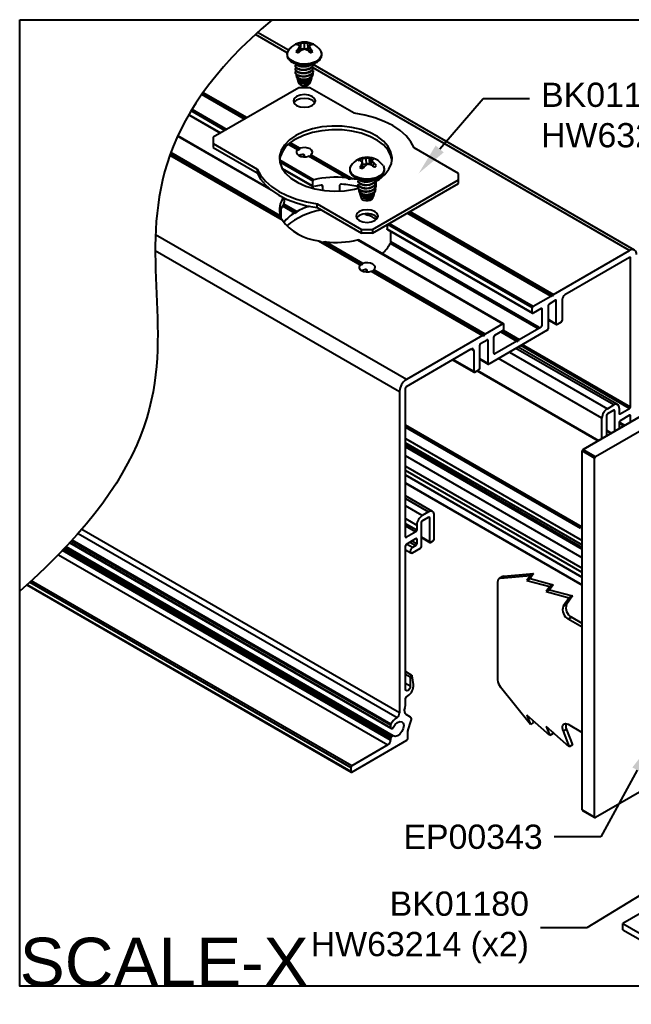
# Model space of a CAD drawing. Extents: x 0 to 7.75, y -7.64 to 0.
# Drawn here: x 0 to 4.75, y -7.64 to 0 of the extents above; entities that cross this region are included whole.
import ezdxf
from ezdxf import colors
from ezdxf.entities.mleader import LeaderData, LeaderLine
from ezdxf.math import Vec2, Vec3

# ---------------------------------------------------------------- set-up
doc = ezdxf.new("R2010")
doc.units = 0
doc.header["$LTSCALE"] = 0.5
doc.header["$MEASUREMENT"] = 0
for name, color, linetype in [('Brackets', 181, 'CONTINUOUS'), ('Dimension', 10, 'CONTINUOUS'), ('End Cap', 92, 'CONTINUOUS'), ('FAB DWG', 221, 'CONTINUOUS'), ('Hardware', 242, 'CONTINUOUS'), ('Housing', 150, 'CONTINUOUS')]:
    doc.layers.add(name, color=color, linetype=linetype)
doc.layers.add('Text-Unprinted', color=131, linetype='CONTINUOUS', plot=False)
doc.styles.add('LSAD_Standard', font='arial.ttf')
doc.styles.get("Standard").update_dxf_attribs({"font": 'arial.ttf'})

msp = doc.modelspace()

# ---------------------------------------------------------------- linework, layer by layer
at = {"layer": 'Brackets', "transparency": 16777216}
for p, q in [((5.0497, -6.7968), (4.6803, -7.01)), ((4.6803, -7.0589), (4.6803, -7.01)), ((4.6803, -7.01), (5.0444, -7.2202)), ((4.6803, -7.0589), (5.0444, -7.269))]:
    msp.add_line(p, q, dxfattribs=at)
at = {"layer": 'Dimension', "transparency": 16777216}
msp.add_open_spline([(1.9588, 0), (1.0103, -0.8014), (1.0552, -2.1288), (1.1245, -3.4454), (0, -4.4331)], degree=3, dxfattribs=at)
at = {"layer": 'End Cap', "transparency": 16777216}
msp.add_line((6.1963, -2.2799), (4.3719, -3.3328), dxfattribs=at)
msp.add_line((6.1963, -2.2799), (4.3719, -3.3328), dxfattribs=at)
at = {"layer": 'End Cap', "linetype": 'Continuous', "transparency": 16777216}
for p, q in [((4.3719, -3.3328), (6.1963, -2.2799)), ((4.467, -3.3877), (6.2914, -2.3348)), ((4.46, -3.4), (4.3649, -3.3451)), ((4.3649, -6.1292), (4.3649, -3.3451)), ((4.3719, -3.3328), (4.467, -3.3877)), ((4.46, -6.1841), (4.46, -3.4)), ((5.5465, -5.5651), (4.467, -6.1882)), ((4.3649, -6.1292), (4.46, -6.1841)), ((4.3669, -6.1338), (4.462, -6.1886))]:
    msp.add_line(p, q, dxfattribs=at)
for centre, radius, start, end in [((4.3802, -3.3458), 0.0154, 122.60229, 177.39771), ((4.4753, -3.4007), 0.0154, 122.60229, 177.39771), ((4.3698, -6.1297), 0.00493, 173.70179, 234.99077), ((4.4643, -6.1848), 0.00437, 170.77973, 309.18503)]:
    msp.add_arc(centre, radius, start, end, dxfattribs=at)
at = {"layer": 'Hardware', "transparency": 16777216}
for p, q in [((2.1654, -0.2555), (2.1602, -0.2249)), ((2.1784, -0.2423), (2.1699, -0.2056)), ((2.1785, -0.2225), (2.1731, -0.2193)), ((2.1785, -0.2225), (2.183, -0.1818)), ((2.206, -0.229), (2.1785, -0.2225)), ((2.2089, -0.2281), (2.2089, -0.1831)), ((2.2392, -0.2225), (2.2117, -0.229)), ((2.2392, -0.2225), (2.2347, -0.1818)), ((2.2447, -0.2193), (2.2392, -0.2225)), ((2.2393, -0.2423), (2.2479, -0.2056)), ((2.2507, -0.2026), (2.2543, -0.1822)), ((2.2524, -0.2555), (2.2576, -0.2249)), ((2.3331, -0.2388), (2.3344, -0.2408)), ((2.1399, -0.3556), (2.1399, -0.3588)), ((2.1399, -0.3811), (2.1399, -0.3843)), ((2.2779, -0.346), (2.2779, -0.3428)), ((2.2779, -0.3715), (2.2779, -0.3683)), ((2.1461, -0.436), (2.1491, -0.4451)), ((2.1531, -0.4573), (2.1637, -0.4897)), ((2.2634, -0.4613), (2.2678, -0.4479)), ((2.2729, -0.4323), (2.2748, -0.4265)), ((2.2779, -0.397), (2.2779, -0.3939)), ((2.1664, -0.5274), (1.5, -0.912)), ((2.2513, -0.5274), (2.1664, -0.5274)), ((2.5948, -0.7256), (2.2513, -0.5274)), ((2.2541, -0.4897), (2.2608, -0.4693)), ((1.5, -0.912), (1.5, -0.9903)), ((1.5, -0.961), (1.8435, -1.1592)), ((1.5, -0.9903), (1.8435, -1.1886)), ((3.4039, -1.1926), (3.0604, -0.9944)), ((2.6414, -1.0933), (2.6381, -1.0806)), ((2.658, -1.1532), (2.652, -1.1226)), ((2.6661, -1.1426), (2.6567, -1.1026)), ((2.6581, -1.1085), (2.6604, -1.0779)), ((2.6895, -1.1228), (2.6606, -1.1193)), ((2.6661, -1.1426), (2.662, -1.1543)), ((2.6895, -1.1228), (2.6877, -1.0762)), ((2.7169, -1.1123), (2.6895, -1.1228)), ((2.7169, -1.1123), (2.7112, -1.0723)), ((2.7239, -1.1064), (2.7169, -1.1123)), ((2.7239, -1.1064), (2.7273, -1.0707)), ((2.7261, -1.1264), (2.7333, -1.0941)), ((2.744, -1.1381), (2.7477, -1.112)), ((1.8435, -1.1592), (1.8435, -1.1886)), ((3.4039, -1.2709), (3.4039, -1.1926)), ((2.626, -1.2491), (2.626, -1.2523)), ((2.626, -1.2746), (2.626, -1.2778)), ((2.7374, -1.6262), (3.4039, -1.2416)), ((2.7374, -1.6555), (3.4039, -1.2709)), ((2.764, -1.2395), (2.764, -1.2363)), ((2.764, -1.2651), (2.764, -1.2619)), ((2.764, -1.2906), (2.764, -1.2874)), ((2.626, -1.3001), (2.626, -1.3061)), ((2.6324, -1.3294), (2.6354, -1.3386)), ((2.6394, -1.3508), (2.6498, -1.3825)), ((2.7402, -1.3825), (2.7467, -1.3628)), ((2.7493, -1.3548), (2.7537, -1.3414)), ((2.7587, -1.3259), (2.7607, -1.32)), ((2.3091, -1.428), (2.6526, -1.6262)), ((2.3091, -1.4573), (2.3091, -1.428)), ((2.3091, -1.4573), (2.6526, -1.6555)), ((2.6526, -1.6262), (2.7374, -1.6262)), ((2.6526, -1.6555), (2.6526, -1.6262)), ((2.7374, -1.6555), (2.6526, -1.6555)), ((2.7374, -1.6262), (2.7374, -1.6555))]:
    msp.add_line(p, q, dxfattribs=at)
at = {"layer": 'Hardware', "linetype": 'Continuous', "transparency": 16777216}
for p, q in [((3.7465, -4.3187), (3.7211, -4.3334)), ((3.7302, -4.3306), (3.9623, -4.3098)), ((3.7556, -4.3159), (3.7302, -4.3306)), ((3.7556, -4.3159), (3.9876, -4.2951)), ((3.9623, -4.3098), (3.9347, -4.349)), ((3.9601, -4.3343), (3.9347, -4.349)), ((3.9347, -4.349), (4.1128, -4.3967)), ((3.9876, -4.2951), (3.9601, -4.3343)), ((3.9601, -4.3343), (4.1382, -4.382)), ((3.9876, -4.2951), (3.9623, -4.3098)), ((3.7081, -4.362), (3.7081, -5.1197)), ((4.1128, -4.3967), (4.0853, -4.4359)), ((4.1107, -4.4212), (4.0853, -4.4359)), ((4.1382, -4.382), (4.1107, -4.4212)), ((4.1107, -4.4212), (4.2888, -4.4689)), ((4.1382, -4.382), (4.1128, -4.3967)), ((4.0853, -4.4359), (4.2634, -4.4836)), ((4.2634, -4.4836), (4.217, -4.5496)), ((4.2888, -4.4689), (4.2424, -4.535)), ((4.2888, -4.4689), (4.2634, -4.4836)), ((4.217, -4.5496), (4.2424, -4.535)), ((4.2806, -4.6336), (4.2552, -4.6483)), ((4.3649, -4.7116), (4.2552, -4.6483)), ((4.3649, -4.6823), (4.2806, -4.6336)), ((3.9623, -5.4653), (3.7302, -5.1767)), ((4.1128, -5.5522), (3.9347, -5.3943)), ((3.9347, -5.3943), (3.9623, -5.4653)), ((3.9876, -5.4506), (3.9623, -5.4653)), ((3.9821, -5.4363), (3.9876, -5.4506)), ((4.2634, -5.6391), (4.0853, -5.4812)), ((4.0853, -5.4812), (4.1128, -5.5522)), ((4.2552, -5.4649), (4.3649, -5.5282)), ((4.1382, -5.5376), (4.1128, -5.5522)), ((4.1326, -5.5232), (4.1382, -5.5376)), ((4.2424, -5.5048), (4.217, -5.5194)), ((4.217, -5.5194), (4.2634, -5.6391)), ((4.2424, -5.5048), (4.2888, -5.6245)), ((4.2888, -5.6245), (4.2634, -5.6391))]:
    msp.add_line(p, q, dxfattribs=at)
at = {"layer": 'Hardware', "transparency": 16777216, "flags": 128}
for points in [[(2.3344, -0.2408), (2.3416, -0.2579), (2.3398, -0.2833), (2.3238, -0.307), (2.2953, -0.3263), (2.2575, -0.3394), (2.2144, -0.3446), (2.1707, -0.3414), (2.1312, -0.3303), (2.1, -0.3123), (2.0807, -0.2895), (2.0753, -0.2643), (2.0843, -0.2394), (2.0847, -0.2388)], [(2.1637, -0.4897), (2.1664, -0.495), (2.1763, -0.5036)], [(2.1763, -0.5036), (2.1913, -0.5093), (2.2089, -0.5114), (2.2265, -0.5093), (2.2414, -0.5036), (2.2514, -0.495), (2.2541, -0.4897)], [(2.1488, -0.5957), (2.1303, -0.6117), (2.1239, -0.6304), (2.1303, -0.6492), (2.1488, -0.6651), (2.1763, -0.6758), (2.2089, -0.6795), (2.2414, -0.6758), (2.269, -0.6651), (2.2874, -0.6492), (2.2939, -0.6304), (2.2874, -0.6117), (2.269, -0.5957), (2.2414, -0.5851), (2.2089, -0.5814), (2.1763, -0.5851), (2.1488, -0.5957)], [(2.29, -0.6451), (2.2874, -0.641), (2.269, -0.6251), (2.2414, -0.6144), (2.2089, -0.6107), (2.1763, -0.6144), (2.1488, -0.6251)], [(2.1488, -0.6251), (2.1303, -0.641), (2.1278, -0.6451)], [(3.0604, -0.9944), (3.0348, -0.9466), (2.998, -0.9013), (2.9507, -0.8594), (2.8939, -0.8217), (2.8285, -0.7889), (2.756, -0.7616), (2.6775, -0.7404), (2.5948, -0.7256)], [(2.7627, -1.2531), (2.7878, -1.2386), (2.8325, -1.2014), (2.8649, -1.1602), (2.8841, -1.1163), (2.8893, -1.0711), (2.8806, -1.0262), (2.858, -0.9828), (2.8224, -0.9425), (2.7749, -0.9064), (2.717, -0.8759), (2.6506, -0.8518), (2.5778, -0.835), (2.5009, -0.8259), (2.4225, -0.8249), (2.345, -0.832), (2.271, -0.8469), (2.2028, -0.8692), (2.1426, -0.8983)], [(2.1426, -0.8983), (2.0923, -0.933), (2.0536, -0.9724), (2.0277, -1.0151), (2.0154, -1.0598), (2.0172, -1.1051), (2.0329, -1.1494), (2.0621, -1.1914), (2.1039, -1.2298), (2.1568, -1.2632), (2.2192, -1.2906), (2.2891, -1.3111), (2.3642, -1.3242), (2.4421, -1.3292), (2.5204, -1.3262), (2.5964, -1.3151), (2.6273, -1.307)], [(2.8887, -1.0915), (2.8806, -1.0555), (2.858, -1.0121), (2.8224, -0.9718), (2.7749, -0.9358), (2.717, -0.9052), (2.6506, -0.8811), (2.5778, -0.8643), (2.5009, -0.8552), (2.4225, -0.8542), (2.345, -0.8613), (2.271, -0.8762), (2.2028, -0.8986), (2.1426, -0.9276)], [(2.8242, -1.1401), (2.8287, -1.1615), (2.8207, -1.1865), (2.7991, -1.2086), (2.7662, -1.2255), (2.7256, -1.2353), (2.6817, -1.237), (2.6392, -1.2303), (2.6028, -1.2161), (2.5763, -1.1957), (2.5627, -1.1716), (2.5635, -1.1462), (2.5708, -1.1315)], [(2.8192, -1.1315), (2.8222, -1.1364), (2.8242, -1.1401)], [(1.8435, -1.1592), (1.8691, -1.207), (1.9059, -1.2523), (1.9531, -1.2941), (2.01, -1.3319), (2.0753, -1.3647), (2.1479, -1.392), (2.2263, -1.4132), (2.3091, -1.428)], [(1.8435, -1.1886), (1.8691, -1.2363), (1.9059, -1.2816), (1.9531, -1.3235), (2.01, -1.3612), (2.0753, -1.394), (2.1479, -1.4213), (2.2263, -1.4425), (2.3091, -1.4573)], [(2.6692, -1.3995), (2.6857, -1.4035), (2.7037, -1.4036), (2.7203, -1.3997), (2.7331, -1.3924), (2.7401, -1.3829), (2.7402, -1.3825)], [(2.6349, -1.4885), (2.6165, -1.5044), (2.61, -1.5232), (2.6165, -1.5419), (2.6349, -1.5579), (2.6625, -1.5685), (2.695, -1.5722), (2.7275, -1.5685), (2.7551, -1.5579), (2.7735, -1.5419), (2.78, -1.5232), (2.7735, -1.5044), (2.7551, -1.4885), (2.7275, -1.4778), (2.695, -1.4741), (2.6625, -1.4778), (2.6349, -1.4885)], [(2.6349, -1.5178), (2.6165, -1.5337), (2.6139, -1.5378)], [(2.7761, -1.5378), (2.7735, -1.5337), (2.7551, -1.5178), (2.7275, -1.5072), (2.695, -1.5034), (2.6625, -1.5072), (2.6349, -1.5178)]]:
    msp.add_lwpolyline(points, dxfattribs=at)
at = {"layer": 'Hardware', "linetype": 'Continuous', "transparency": 16777216, "flags": 128}
for points in [[(3.7465, -4.3187), (3.7508, -4.3168), (3.7556, -4.3159)], [(4.217, -5.5194), (4.2129, -5.5062), (4.2111, -5.4935), (4.2117, -5.482), (4.2147, -5.4723), (4.2198, -5.465), (4.2268, -5.4605), (4.2354, -5.4589), (4.245, -5.4604), (4.2552, -5.4649)]]:
    msp.add_lwpolyline(points, dxfattribs=at)
at = {"layer": 'Hardware', "transparency": 16777216}
for centre, radius, start, end in [((2.2089, -0.3248), 0.151, 34.69539, 145.30461), ((2.1904, -0.2518), 0.0746, 111.17161, 128.81077), ((2.1467, -0.258), 0.0644, 77.95809, 92.73172), ((2.3034, -0.3534), 0.1924, 138.10287, 146.11493), ((2.0942, -0.2651), 0.0962, 38.19591, 46.75371), ((2.313, -0.2898), 0.1661, 149.54306, 156.98565), ((2.1748, -0.2556), 0.0742, 83.62756, 98.75599), ((2.1892, -0.3211), 0.1394, 81.86791, 92.51983), ((2.276, -0.4415), 0.2237, 107.45448, 114.55237), ((2.2286, -0.3211), 0.1394, 87.48017, 98.13209), ((2.1418, -0.4415), 0.2237, 65.44763, 72.54552), ((2.243, -0.2556), 0.0742, 81.24401, 96.37244), ((2.3235, -0.2651), 0.0962, 133.24629, 141.80409), ((2.1047, -0.2898), 0.1661, 23.01435, 30.45694), ((2.2273, -0.2518), 0.0746, 51.18923, 68.82839), ((2.271, -0.258), 0.0644, 87.26828, 102.04191), ((2.1144, -0.3534), 0.1924, 33.88507, 41.89713), ((2.1904, -0.1879), 0.0746, 231.18923, 248.82839), ((2.3823, -0.4577), 0.2965, 132.21698, 137.54846), ((2.0355, -0.4577), 0.2965, 42.45154, 47.78302), ((2.2273, -0.1879), 0.0746, 291.17161, 308.81077), ((2.2091, -0.4162), 0.0799, 240.75155, 295.36282), ((2.2306, -1.1275), 0.2184, 113.77047, 170.5076), ((2.695, -1.2175), 0.151, 34.69539, 145.30461), ((2.6653, -1.1285), 0.0551, 119.59287, 141.21886), ((2.6354, -1.1856), 0.0926, 85.70818, 98.05402), ((2.661, -1.1762), 0.0983, 90.35049, 103.46879), ((2.8309, -1.2357), 0.2116, 147.68995, 154.74089), ((2.6859, -1.0612), 0.0962, 241.18606, 256.07254), ((2.596, -1.1811), 0.0992, 52.27254, 62.16977), ((2.8725, -1.1632), 0.2241, 164.30195, 169.56256), ((2.6833, -1.2309), 0.1548, 88.40458, 98.51292), ((2.9602, -1.3611), 0.3622, 140.98003, 145.21846), ((2.7974, -1.326), 0.2264, 114.82128, 121.59172), ((2.7193, -1.1919), 0.1199, 93.86479, 105.3048), ((2.6615, -1.3353), 0.2187, 71.86522, 79.23438), ((2.7241, -1.1216), 0.051, 86.37703, 104.62186), ((2.7004, -1.1873), 0.0843, 69.36485, 73.81476), ((2.7042, -1.164), 0.0962, 61.18606, 76.07254), ((2.5817, -1.3427), 0.2611, 49.32609, 55.50503), ((2.9217, -1.1645), 0.2011, 156.01713, 159.51959), ((2.6226, -1.1978), 0.1517, 34.41622, 43.10845), ((2.7533, -1.1201), 0.0404, 94.02089, 112.36892), ((2.6308, -1.253), 0.1831, 41.66535, 50.32748), ((2.7247, -1.0968), 0.0551, 299.59287, 321.21886), ((2.676, -1.3722), 0.0282, 201.40207, 255.95765), ((2.6945, -1.3101), 0.0788, 246.78142, 301.90763)]:
    msp.add_arc(centre, radius, start, end, dxfattribs=at)
at = {"layer": 'Hardware', "linetype": 'Continuous', "transparency": 16777216}
for centre, radius, start, end in [((3.7353, -4.3576), 0.0275, 100.5633, 189.25011), ((4.2936, -4.5767), 0.0813, 160.59782, 241.81197), ((4.3203, -4.5615), 0.0823, 161.21532, 241.19447), ((3.804, -5.1153), 0.0959, 182.6376, 219.7722), ((4.3, -5.4781), 0.0635, 162.66674, 204.78928)]:
    msp.add_arc(centre, radius, start, end, dxfattribs=at)
at = {"layer": 'Hardware', "transparency": 16777216}
for points, knots in [([(2.1046, -0.2194), (2.1033, -0.2202), (2.0918, -0.2268), (2.08, -0.2437), (2.0717, -0.2691), (2.0769, -0.2947), (2.0935, -0.3173), (2.12, -0.3359), (2.1549, -0.3484), (2.1836, -0.3544), (2.1992, -0.3537), (2.2012, -0.3536)], [0, 0, 0, 0, 0.0186088, 0.1641351, 0.2911291, 0.4254508, 0.5576173, 0.6950227, 0.8370815, 0.9795225, 1, 1, 1, 1]), ([(2.1671, -0.2026), (2.1669, -0.2015), (2.1657, -0.1947), (2.1645, -0.1879), (2.1635, -0.1822)], [0, 0, 0, 0, 0.160299, 1, 1, 1, 1]), ([(2.2012, -0.3536), (2.213, -0.3537), (2.2385, -0.3538), (2.2758, -0.3449), (2.3089, -0.3295), (2.3323, -0.3087), (2.3443, -0.284), (2.3451, -0.26), (2.3367, -0.2467), (2.3333, -0.2413)], [0, 0, 0, 0, 0.133436, 0.289698, 0.446963, 0.605898, 0.746971, 0.897236, 1, 1, 1, 1]), ([(2.2778, -0.346), (2.2768, -0.3518), (2.2748, -0.3634), (2.2588, -0.3781), (2.236, -0.3885), (2.2089, -0.3934), (2.1818, -0.3917), (2.1586, -0.3845), (2.1443, -0.373), (2.1382, -0.3633), (2.1399, -0.3588), (2.1399, -0.3588)], [0, 0, 0, 0, 0.125929, 0.250016, 0.374103, 0.501465, 0.623764, 0.750016, 0.876268, 0.998566, 1, 1, 1, 1]), ([(2.2778, -0.3715), (2.2768, -0.3773), (2.2748, -0.3889), (2.2588, -0.4036), (2.236, -0.4141), (2.2089, -0.4189), (2.1818, -0.4172), (2.1586, -0.41), (2.1443, -0.3985), (2.1382, -0.3888), (2.1399, -0.3843), (2.1399, -0.3843)], [0, 0, 0, 0, 0.125929, 0.250016, 0.374103, 0.501465, 0.623764, 0.750016, 0.876268, 0.998566, 1, 1, 1, 1]), ([(2.2778, -0.3428), (2.2768, -0.3486), (2.2748, -0.3602), (2.2588, -0.3749), (2.236, -0.3854), (2.2089, -0.3902), (2.1818, -0.3885), (2.1587, -0.3813), (2.1437, -0.3698), (2.1378, -0.3562), (2.1422, -0.3481), (2.1443, -0.3443)], [0, 0, 0, 0, 0.114105, 0.226541, 0.338977, 0.454381, 0.565196, 0.679594, 0.793992, 0.904807, 1, 1, 1, 1]), ([(2.2778, -0.3683), (2.2768, -0.3741), (2.2748, -0.3857), (2.2588, -0.4004), (2.236, -0.4109), (2.2089, -0.4157), (2.1818, -0.414), (2.1587, -0.4068), (2.1437, -0.3953), (2.1378, -0.3818), (2.1422, -0.3736), (2.1443, -0.3698)], [0, 0, 0, 0, 0.114105, 0.226541, 0.338977, 0.454381, 0.565196, 0.679594, 0.793992, 0.904807, 1, 1, 1, 1]), ([(2.2653, -0.3445), (2.263, -0.3471), (2.256, -0.3546), (2.2357, -0.3629), (2.209, -0.3679), (2.1817, -0.3662), (2.1592, -0.359), (2.1454, -0.3498), (2.1435, -0.3432), (2.1429, -0.3414)], [0, 0, 0, 0, 0.086174, 0.253931, 0.426117, 0.591457, 0.762141, 0.932825, 1, 1, 1, 1]), ([(2.2589, -0.3475), (2.2585, -0.3479), (2.2532, -0.3531), (2.2354, -0.3596), (2.209, -0.3647), (2.1819, -0.3629), (2.1584, -0.356), (2.1495, -0.3478), (2.1451, -0.3437)], [0, 0, 0, 0, 0.0163842, 0.2115655, 0.4118993, 0.6042675, 0.8028541, 1, 1, 1, 1]), ([(2.2778, -0.397), (2.2768, -0.4029), (2.2748, -0.4144), (2.2588, -0.4292), (2.236, -0.4396), (2.2089, -0.4444), (2.1818, -0.4427), (2.1586, -0.4355), (2.1443, -0.424), (2.1382, -0.4143), (2.1399, -0.4099), (2.1399, -0.4098)], [0, 0, 0, 0, 0.125929, 0.250016, 0.374103, 0.501465, 0.623764, 0.750016, 0.876268, 0.998566, 1, 1, 1, 1]), ([(2.2778, -0.3938), (2.2768, -0.3997), (2.2748, -0.4112), (2.2588, -0.426), (2.236, -0.4364), (2.2089, -0.4412), (2.1818, -0.4395), (2.1587, -0.4324), (2.1437, -0.4208), (2.1378, -0.4073), (2.1422, -0.3991), (2.1443, -0.3954)], [0, 0, 0, 0, 0.114105, 0.226541, 0.338977, 0.454381, 0.565196, 0.679594, 0.793992, 0.904807, 1, 1, 1, 1]), ([(2.1465, -0.4245), (2.1462, -0.4251), (2.1437, -0.4291), (2.1458, -0.4375), (2.1533, -0.448), (2.1679, -0.4563), (2.1871, -0.4615), (2.209, -0.4627), (2.2311, -0.4595), (2.251, -0.4522), (2.2664, -0.4415), (2.2752, -0.4283), (2.2777, -0.4169), (2.2747, -0.4109), (2.274, -0.4094)], [0, 0, 0, 0, 0.013832, 0.106811, 0.199678, 0.294132, 0.388835, 0.483454, 0.579421, 0.675847, 0.772213, 0.869693, 0.96784, 1, 1, 1, 1]), ([(2.2722, -0.432), (2.271, -0.4355), (2.2681, -0.4437), (2.2554, -0.4545), (2.2373, -0.4633), (2.2159, -0.4683), (2.1942, -0.4688), (2.1744, -0.4652), (2.1594, -0.4583), (2.1508, -0.451), (2.15, -0.4462), (2.1498, -0.4449)], [0, 0, 0, 0, 0.092827, 0.219103, 0.345319, 0.468376, 0.591571, 0.714714, 0.834915, 0.955029, 1, 1, 1, 1]), ([(2.1534, -0.4573), (2.1534, -0.4577), (2.1536, -0.4613), (2.16, -0.4679), (2.1723, -0.4752), (2.1895, -0.4797), (2.209, -0.4807), (2.2287, -0.4777), (2.2466, -0.4711), (2.2598, -0.4614), (2.2669, -0.4531), (2.2674, -0.4483), (2.2674, -0.4478)], [0, 0, 0, 0, 0.014888, 0.132648, 0.252677, 0.373069, 0.493329, 0.615512, 0.738359, 0.861115, 0.985452, 1, 1, 1, 1]), ([(2.2627, -0.4611), (2.2621, -0.4633), (2.2604, -0.4697), (2.2509, -0.4788), (2.2362, -0.4871), (2.2183, -0.4922), (2.1999, -0.4935), (2.1826, -0.4914), (2.1742, -0.4877), (2.1701, -0.486)], [0, 0, 0, 0, 0.08427, 0.241288, 0.398255, 0.551499, 0.704037, 0.856546, 1, 1, 1, 1]), ([(2.2433, -0.4884), (2.2476, -0.4856), (2.2558, -0.4801), (2.2591, -0.4728), (2.2607, -0.4692)], [0, 0, 0, 0, 0.510845, 1, 1, 1, 1]), ([(2.5813, -1.1211), (2.5786, -1.1233), (2.5683, -1.1316), (2.56, -1.1512), (2.5593, -1.1771), (2.5719, -1.2016), (2.5946, -1.2219), (2.6264, -1.2369), (2.6584, -1.2454), (2.679, -1.2457), (2.6858, -1.2458)], [0, 0, 0, 0, 0.049717, 0.187777, 0.334927, 0.47682, 0.620985, 0.771666, 0.924178, 1, 1, 1, 1]), ([(2.6858, -1.2458), (2.6926, -1.2463), (2.7131, -1.2477), (2.747, -1.2418), (2.7829, -1.2292), (2.811, -1.2098), (2.8279, -1.1854), (2.8324, -1.1607), (2.826, -1.1468), (2.8235, -1.1415)], [0, 0, 0, 0, 0.081571, 0.244213, 0.407612, 0.572553, 0.738567, 0.89867, 1, 1, 1, 1]), ([(2.7528, -1.2378), (2.7526, -1.2381), (2.749, -1.2437), (2.7333, -1.2519), (2.7086, -1.2599), (2.6807, -1.2611), (2.6552, -1.2567), (2.6363, -1.247), (2.6263, -1.2359), (2.6271, -1.2291), (2.6274, -1.2268)], [0, 0, 0, 0, 0.00967, 0.161319, 0.316972, 0.466436, 0.620731, 0.775027, 0.924491, 1, 1, 1, 1]), ([(2.7626, -1.2363), (2.7629, -1.2394), (2.7636, -1.2481), (2.7532, -1.2617), (2.734, -1.2745), (2.7084, -1.2822), (2.6808, -1.2835), (2.6552, -1.279), (2.6363, -1.2693), (2.6263, -1.2583), (2.6271, -1.2514), (2.6274, -1.2491)], [0, 0, 0, 0, 0.065577, 0.189664, 0.313751, 0.441114, 0.563412, 0.689664, 0.815916, 0.938215, 1, 1, 1, 1]), ([(2.7528, -1.2378), (2.7528, -1.2378), (2.7589, -1.2419), (2.7639, -1.2536), (2.7645, -1.2709), (2.7535, -1.2872), (2.7339, -1.3), (2.7084, -1.3077), (2.6808, -1.309), (2.6552, -1.3045), (2.6363, -1.2948), (2.6263, -1.2838), (2.6271, -1.2769), (2.6274, -1.2746)], [0, 0, 0, 0, 0.000013, 0.103297, 0.210858, 0.315652, 0.420447, 0.528007, 0.631291, 0.737914, 0.844537, 0.947821, 1, 1, 1, 1]), ([(2.7626, -1.2395), (2.7629, -1.2426), (2.7636, -1.2513), (2.7532, -1.2649), (2.734, -1.2776), (2.7084, -1.2854), (2.6808, -1.2867), (2.6552, -1.2822), (2.6363, -1.2725), (2.6263, -1.2614), (2.6271, -1.2546), (2.6274, -1.2523)], [0, 0, 0, 0, 0.065577, 0.189664, 0.313751, 0.441114, 0.563412, 0.689664, 0.815916, 0.938215, 1, 1, 1, 1]), ([(2.7528, -1.2633), (2.7528, -1.2633), (2.7589, -1.2674), (2.7639, -1.2792), (2.7645, -1.2964), (2.7535, -1.3128), (2.7339, -1.3255), (2.7084, -1.3332), (2.6808, -1.3345), (2.6552, -1.33), (2.6363, -1.3203), (2.6263, -1.3093), (2.6271, -1.3024), (2.6274, -1.3001)], [0, 0, 0, 0, 0.000013, 0.103297, 0.210858, 0.315652, 0.420447, 0.528007, 0.631291, 0.737914, 0.844537, 0.947821, 1, 1, 1, 1]), ([(2.7626, -1.265), (2.7629, -1.2681), (2.7636, -1.2768), (2.7532, -1.2904), (2.734, -1.3032), (2.7084, -1.3109), (2.6808, -1.3122), (2.6552, -1.3077), (2.6363, -1.298), (2.6263, -1.287), (2.6271, -1.2801), (2.6274, -1.2778)], [0, 0, 0, 0, 0.065577, 0.189664, 0.313751, 0.441114, 0.563412, 0.689664, 0.815916, 0.938215, 1, 1, 1, 1]), ([(2.7626, -1.2906), (2.7629, -1.2936), (2.7636, -1.3024), (2.7532, -1.3159), (2.734, -1.3287), (2.7084, -1.3364), (2.6808, -1.3377), (2.6552, -1.3332), (2.6363, -1.3235), (2.6263, -1.3125), (2.6271, -1.3056), (2.6274, -1.3033)], [0, 0, 0, 0, 0.065577, 0.189664, 0.313751, 0.441114, 0.563412, 0.689664, 0.815916, 0.938215, 1, 1, 1, 1]), ([(2.7434, -1.2413), (2.7401, -1.2437), (2.7307, -1.2505), (2.7082, -1.2565), (2.6807, -1.258), (2.6556, -1.2534), (2.6384, -1.2457), (2.634, -1.2393), (2.6327, -1.2373)], [0, 0, 0, 0, 0.106947, 0.310798, 0.506544, 0.708617, 0.91069, 1, 1, 1, 1]), ([(2.6332, -1.3177), (2.6324, -1.3204), (2.6303, -1.3268), (2.6356, -1.3369), (2.6472, -1.3464), (2.6645, -1.353), (2.6854, -1.3559), (2.7077, -1.3548), (2.7288, -1.3492), (2.7464, -1.3398), (2.7581, -1.3276), (2.7634, -1.3148), (2.7611, -1.3067), (2.7601, -1.3032)], [0, 0, 0, 0, 0.068358, 0.161762, 0.255054, 0.349939, 0.445076, 0.540127, 0.636532, 0.733399, 0.830207, 0.928132, 1, 1, 1, 1]), ([(2.7582, -1.3257), (2.7581, -1.3266), (2.7575, -1.3322), (2.7491, -1.3417), (2.734, -1.3524), (2.714, -1.3596), (2.6924, -1.3625), (2.6712, -1.3611), (2.6535, -1.3561), (2.6404, -1.3482), (2.6372, -1.3416), (2.6357, -1.3385)], [0, 0, 0, 0, 0.022116, 0.148998, 0.275818, 0.399464, 0.52325, 0.646983, 0.76776, 0.88845, 1, 1, 1, 1]), ([(2.6426, -1.336), (2.642, -1.3366), (2.6384, -1.3402), (2.6379, -1.3477), (2.642, -1.3573), (2.6525, -1.3657), (2.6678, -1.3714), (2.6865, -1.3739), (2.7063, -1.3728), (2.7251, -1.3677), (2.7409, -1.3592), (2.7511, -1.3483), (2.7557, -1.3389), (2.7546, -1.3339), (2.7544, -1.333)], [0, 0, 0, 0, 0.021819, 0.11541, 0.209096, 0.302643, 0.397992, 0.49363, 0.589163, 0.686224, 0.783812, 0.881327, 0.980099, 1, 1, 1, 1]), ([(2.7492, -1.3548), (2.7473, -1.3587), (2.7436, -1.3667), (2.7308, -1.3763), (2.7145, -1.3833), (2.6962, -1.3867), (2.6781, -1.3865), (2.6682, -1.3838), (2.6635, -1.3825)], [0, 0, 0, 0, 0.168483, 0.340513, 0.508462, 0.675637, 0.842781, 1, 1, 1, 1]), ([(2.7461, -1.356), (2.7463, -1.3583), (2.7468, -1.3651), (2.7415, -1.3723), (2.7369, -1.3764), (2.7362, -1.377)], [0, 0, 0, 0, 0.312854, 0.904721, 1, 1, 1, 1]), ([(2.7362, -1.377), (2.7396, -1.3738), (2.7456, -1.3681), (2.7466, -1.3614), (2.7471, -1.3585)], [0, 0, 0, 0, 0.5705809, 1, 1, 1, 1])]:
    msp.add_open_spline(points, degree=3, knots=knots, dxfattribs=at)
at = {"layer": 'Housing', "transparency": 16777216}
for p, q in [((2.0759, -0.2577), (1.8284, -0.1149)), ((2.085, -0.2376), (1.8454, -0.0993)), ((4.7699, -1.7872), (2.2773, -0.3487)), ((4.7324, -1.7909), (2.2774, -0.374)), ((1.7437, -0.7714), (1.4124, -0.5802)), ((1.4141, -0.5778), (1.7467, -0.7697)), ((1.7567, -0.7639), (1.4199, -0.5696)), ((1.4241, -0.5638), (1.7637, -0.7598)), ((1.3116, -0.7372), (1.5572, -0.879)), ((1.313, -0.7347), (1.5601, -0.8773)), ((1.592, -0.8589), (1.3293, -0.7073)), ((1.3366, -0.6952), (1.6061, -0.8508)), ((1.2257, -0.9026), (1.9498, -1.3205)), ((1.9389, -1.3108), (1.2269, -0.8999)), ((2.1558, -1.0092), (2.0825, -0.9669)), ((2.0848, -0.9648), (2.16, -1.0082)), ((2.17, -1.0024), (2.0929, -0.9579)), ((2.0989, -0.9532), (2.1758, -0.9977)), ((1.1657, -1.0499), (2.0354, -1.5518)), ((2.0311, -1.546), (1.1667, -1.0471)), ((1.1702, -1.0376), (2.0244, -1.5306)), ((2.0219, -1.521), (1.1726, -1.0308)), ((2.21, -1.0535), (2.197, -1.0459)), ((2.21, -1.0643), (2.21, -1.0535)), ((2.5322, -1.2264), (2.2419, -1.0589)), ((2.2478, -1.0589), (2.5447, -1.2303)), ((2.5714, -1.2341), (2.2578, -1.0531)), ((2.2619, -1.0473), (2.5857, -1.2342)), ((2.0159, -1.0873), (2.2833, -1.2416)), ((2.2735, -1.2523), (2.0172, -1.1043)), ((2.0338, -1.1507), (2.2735, -1.289)), ((2.0377, -1.1563), (2.2764, -1.2941)), ((2.2735, -1.289), (2.2735, -1.2523)), ((2.3514, -1.2901), (2.3401, -1.2836)), ((2.3514, -1.322), (2.3514, -1.2901)), ((2.4822, -1.284), (2.4822, -1.3277)), ((2.0392, -1.444), (2.1327, -1.4979)), ((2.1376, -1.4974), (2.0408, -1.4415)), ((2.1476, -1.4916), (2.0463, -1.4331)), ((2.05, -1.4271), (2.1527, -1.4864)), ((2.0525, -1.3825), (2.0525, -1.4165)), ((2.0261, -1.4779), (2.0261, -1.5385)), ((2.1376, -1.4974), (2.1426, -1.5002)), ((4.1213, -2.1436), (3.0066, -1.5002)), ((3.0095, -1.4985), (4.1263, -2.1431)), ((4.1363, -2.1373), (3.0195, -1.4927)), ((3.0266, -1.4887), (4.1413, -2.132)), ((2.8397, -1.5965), (2.8514, -1.6033)), ((2.8514, -1.5898), (2.8514, -1.6226)), ((3.9766, -2.2352), (2.8548, -1.5878)), ((2.869, -1.5796), (3.9837, -2.223)), ((3, -2.7908), (1.0543, -1.6679)), ((2.8514, -1.6226), (3.9766, -2.272)), ((2.8526, -1.6267), (3.9787, -2.2766)), ((2.8777, -1.6411), (2.8777, -1.7205)), ((2.3182, -1.715), (2.642, -1.9019)), ((2.6461, -1.9009), (2.3325, -1.7199)), ((2.3592, -1.7238), (2.6561, -1.8952)), ((2.662, -1.8904), (2.3717, -1.7228)), ((2.6205, -1.7076), (3.7486, -2.3587)), ((3.7536, -2.3582), (2.6275, -1.7083)), ((4.0217, -2.3971), (2.8749, -1.7352)), ((2.8777, -1.7205), (4.0288, -2.3848)), ((1.052, -1.789), (2.9469, -2.8826)), ((4.1413, -2.132), (4.7324, -1.7909)), ((4.7324, -1.844), (4.2303, -2.1337)), ((4.7394, -1.8481), (4.7324, -1.844)), ((4.7394, -3.0026), (4.7394, -1.8481)), ((2.6831, -1.9387), (2.6962, -1.9462)), ((2.6962, -1.9571), (2.6962, -1.9462)), ((2.7281, -1.9516), (3.591, -2.4496)), ((3.596, -2.4492), (2.7339, -1.9516)), ((2.7439, -1.9458), (3.606, -2.4434)), ((3.611, -2.4381), (2.7481, -1.9401)), ((4.1363, -2.1373), (4.1313, -2.146)), ((3.9837, -2.223), (4.1213, -2.1436)), ((4.1561, -2.1766), (4.1066, -2.2052)), ((4.1313, -2.146), (4.1263, -2.1431)), ((4.1631, -2.1807), (4.1561, -2.1766)), ((4.1631, -2.3603), (4.1631, -2.1807)), ((4.2091, -2.1705), (4.2091, -2.3338)), ((3.9766, -2.272), (3.9766, -2.2352)), ((4.0465, -2.2399), (3.9837, -2.2761)), ((4.0535, -2.2439), (4.0465, -2.2399)), ((4.0535, -2.3705), (4.0535, -2.2439)), ((4.0995, -2.2174), (4.0995, -2.3971)), ((3.7486, -2.3587), (3.611, -2.4381)), ((3.7557, -2.3995), (3.7557, -2.3628)), ((4.0995, -2.3236), (4.1631, -2.3603)), ((4.0995, -2.327), (4.1652, -2.3649)), ((4.202, -2.3461), (4.1702, -2.3644)), ((3.601, -2.452), (3.606, -2.4434)), ((4.0924, -2.4093), (3.6399, -2.6705)), ((3.6858, -2.448), (3.7486, -2.4118)), ((3.7323, -2.4211), (3.8562, -2.4926)), ((3.8612, -2.4921), (3.7353, -2.4195)), ((3.8712, -2.4863), (3.7453, -2.4137)), ((3.7517, -2.4092), (3.8762, -2.4811)), ((3.8762, -2.4811), (4.0465, -2.3828)), ((3.591, -2.4496), (3, -2.7908)), ((3.5762, -2.5112), (3.6257, -2.4827)), ((3.596, -2.4492), (3.601, -2.452)), ((3.6257, -2.4827), (3.6328, -2.4868)), ((3.6328, -2.4868), (3.6328, -2.6664)), ((3.6788, -2.5868), (3.6788, -2.4602)), ((3.8562, -2.4926), (3.6858, -2.5909)), ((3.8612, -2.4921), (3.8662, -2.495)), ((3.8712, -2.4863), (3.8662, -2.495)), ((3.902, -2.5192), (4.7394, -3.0026)), ((3, -2.8438), (3.502, -2.5541)), ((3.502, -2.5541), (3.5232, -2.5664)), ((3.5232, -2.5664), (3.5232, -2.7297)), ((3.5692, -2.7032), (3.5692, -2.5235)), ((3.6858, -2.5909), (3.6788, -2.5868)), ((3.7996, -2.5783), (4.5596, -3.017)), ((4.6091, -2.9884), (3.8491, -2.5498)), ((4.6391, -2.9854), (3.8666, -2.5396)), ((4.7324, -3.0148), (3.8878, -2.5274)), ((3.3576, -2.6375), (3.5253, -2.7343)), ((3.5232, -2.7297), (3.3605, -2.6358)), ((3.6328, -2.6664), (3.5692, -2.6297)), ((3.5692, -2.6331), (3.6349, -2.671)), ((4.5171, -3.0904), (3.7147, -2.6273)), ((3.5303, -2.7338), (3.5621, -2.7154)), ((3.5491, -2.7229), (4.4889, -3.2653)), ((3.552, -2.7212), (4.4918, -3.2636)), ((2.9469, -2.8826), (2.9469, -5.3765)), ((2.9929, -4.0106), (2.9929, -2.8561)), ((4.5596, -3.017), (4.6091, -2.9884)), ((4.6091, -3.0292), (4.5596, -3.0578)), ((4.6161, -3.0333), (4.6091, -3.0292)), ((4.6161, -3.1919), (4.6161, -3.0333)), ((4.6515, -3.0129), (4.6515, -3.0533)), ((4.6515, -3.0533), (4.6586, -3.0574)), ((4.6586, -3.0574), (4.7324, -3.0148)), ((4.5171, -3.249), (4.5171, -3.0904)), ((4.5525, -3.07), (4.5525, -3.2286)), ((4.6945, -3.1467), (4.6515, -3.1219)), ((4.6515, -3.1227), (4.6515, -3.1599)), ((4.6842, -3.1492), (4.6515, -3.1303)), ((4.7324, -3.0679), (4.6586, -3.1105)), ((4.7394, -3.072), (4.7324, -3.0679)), ((4.7394, -3.1207), (4.7394, -3.072)), ((4.3649, -3.9355), (2.9929, -3.1437)), ((4.351, -3.9457), (2.9929, -3.1618)), ((4.5525, -3.1844), (4.5908, -3.2065)), ((4.5525, -3.1878), (4.5879, -3.2082)), ((4.6515, -3.1599), (4.6586, -3.164)), ((4.6586, -3.164), (4.6842, -3.1492)), ((2.9929, -3.2487), (4.3649, -4.0405)), ((2.9929, -3.2807), (4.3649, -4.0726)), ((2.9929, -3.3012), (4.3649, -4.093)), ((4.3649, -4.0953), (2.9929, -3.3035)), ((2.9929, -3.3138), (4.3649, -4.1057)), ((4.3649, -4.1737), (2.9929, -3.3819)), ((2.9929, -3.4634), (4.3649, -4.2552)), ((4.3649, -4.2878), (2.9929, -3.4959)), ((2.9929, -3.5307), (4.3649, -4.3226)), ((4.3649, -4.3253), (2.9929, -3.5334)), ((2.9929, -3.5915), (4.3649, -4.3833)), ((2.9929, -3.5949), (4.3649, -4.3867)), ((3.2027, -3.8144), (2.9929, -3.6933)), ((2.9929, -3.7135), (3.1727, -3.8173)), ((3.1233, -3.8459), (2.9929, -3.7707)), ((3.1727, -3.8173), (3.1233, -3.8459)), ((2.9929, -3.8686), (3.0808, -3.9194)), ((3.1233, -3.8867), (3.1727, -3.8582)), ((3.1727, -3.8582), (3.1798, -3.8623)), ((3.1798, -3.8623), (3.1798, -4.0501)), ((3.2152, -4.0297), (3.2152, -3.8419)), ((2.9469, -5.3765), (0.4812, -3.9534)), ((3.0808, -3.9598), (2.9929, -3.9091)), ((2.9929, -3.9254), (3.0738, -3.9721)), ((3.0808, -3.9194), (3.0808, -3.9598)), ((3.1162, -4.0868), (3.1162, -3.899)), ((0.4028, -4.0417), (2.878, -5.4703)), ((2.8803, -5.4629), (0.408, -4.036)), ((0.454, -3.9846), (2.9275, -5.4122)), ((3, -4.0147), (2.9929, -4.0106)), ((3.0738, -3.9721), (3, -4.0147)), ((3, -4.0677), (3.0738, -4.0252)), ((3.0808, -4.0664), (3.0416, -4.0437)), ((3.0738, -4.0252), (3.0808, -4.0292)), ((3.0808, -4.0292), (3.0808, -4.0664)), ((3.1798, -4.0501), (3.1162, -4.0134)), ((3.1162, -4.0167), (3.1819, -4.0547)), ((3.1869, -4.0542), (3.2081, -4.0419)), ((2.878, -5.5881), (0.3311, -4.1182)), ((0.3387, -4.1102), (2.878, -5.5757)), ((2.8815, -5.5666), (0.3456, -4.103)), ((0.3542, -4.0938), (2.8893, -5.5569)), ((2.8978, -5.5533), (0.3595, -4.0883)), ((0.3881, -4.0577), (2.88, -5.4959)), ((2.878, -5.4913), (0.3901, -4.0555)), ((2.9929, -5.1919), (2.9929, -4.08)), ((2.9929, -4.1108), (3.0356, -4.1355)), ((3.0481, -4.0934), (3.0018, -4.0667)), ((3.0274, -4.0519), (3.0738, -4.0786)), ((3.0738, -4.0786), (3.0481, -4.0934)), ((3.0481, -4.1343), (3.1091, -4.0991)), ((0.3006, -4.1496), (2.8568, -5.6248)), ((2.5757, -5.7871), (0.09, -4.3525)), ((0.0547, -4.3845), (2.5707, -5.8365)), ((2.5686, -5.832), (0.057, -4.3824)), ((0.0791, -4.3625), (2.5686, -5.7993)), ((3.0425, -5.0853), (2.9929, -5.0566)), ((2.9929, -5.0764), (3.0304, -5.098)), ((3.0304, -5.098), (3.0304, -5.1703)), ((3.0558, -5.1559), (3.0445, -5.0885)), ((3.0304, -5.1703), (2.9929, -5.1486)), ((2.9929, -5.3172), (2.9929, -5.2626)), ((3, -5.2504), (3.0105, -5.2443)), ((2.9873, -5.3395), (2.9925, -5.3203)), ((3.0333, -5.4094), (2.998, -5.389)), ((2.878, -5.4703), (2.878, -5.4913)), ((2.8815, -5.4963), (2.8893, -5.497)), ((3.0112, -5.515), (3.0375, -5.4346)), ((2.8893, -5.5569), (2.8815, -5.5666)), ((3.0106, -5.5769), (3.0106, -5.5189)), ((2.5757, -5.8361), (3.0035, -5.5892)), ((2.8568, -5.6248), (2.5757, -5.7871)), ((2.878, -5.5757), (2.878, -5.5881)), ((2.5686, -5.7993), (2.5686, -5.832))]:
    msp.add_line(p, q, dxfattribs=at)
at = {"layer": 'Housing', "transparency": 16777216, "flags": 128}
for points in [[(2.2619, -1.0473), (2.2698, -1.0362), (2.271, -1.0242), (2.2652, -1.0126), (2.2531, -1.0028), (2.236, -0.9958), (2.216, -0.9924), (2.1951, -0.9931), (2.1758, -0.9977)], [(2.1558, -1.0092), (2.1479, -1.0203), (2.1468, -1.0324), (2.1526, -1.044), (2.1647, -1.0538), (2.1817, -1.0608), (2.2018, -1.0641), (2.2226, -1.0635), (2.2419, -1.0589)], [(2.642, -1.9019), (2.634, -1.9131), (2.6329, -1.9251), (2.6387, -1.9367), (2.6508, -1.9465), (2.6678, -1.9535), (2.6879, -1.9568), (2.7087, -1.9562), (2.7281, -1.9516)], [(2.7481, -1.9401), (2.756, -1.9289), (2.7571, -1.9169), (2.7513, -1.9053), (2.7392, -1.8955), (2.7222, -1.8885), (2.7021, -1.8852), (2.6813, -1.8858), (2.662, -1.8904)], [(4.6842, -3.1492), (4.691, -3.1468), (4.694, -3.147)], [(3.0481, -4.0934), (3.0414, -4.0989), (3.0356, -4.1066), (3.0318, -4.1155), (3.0304, -4.1241), (3.0318, -4.1311), (3.0356, -4.1355), (3.0414, -4.1366), (3.0481, -4.1343)], [(3.0304, -5.098), (3.0309, -5.0948), (3.0323, -5.0914), (3.0344, -5.0884), (3.0369, -5.0862), (3.0395, -5.085), (3.0418, -5.085), (3.0436, -5.0862), (3.0445, -5.0885)], [(3.0304, -5.1703), (3.029, -5.1794), (3.0249, -5.1888), (3.0188, -5.197), (3.0117, -5.2028), (3.0045, -5.2053), (2.9984, -5.2041), (2.9943, -5.1994), (2.9929, -5.1919)], [(2.8984, -5.4897), (2.9126, -5.4676), (2.9304, -5.4512), (2.9488, -5.4432), (2.9648, -5.4449), (2.9756, -5.4561), (2.9794, -5.4749), (2.9756, -5.4982), (2.9648, -5.5219), (2.9488, -5.5421), (2.9304, -5.5553), (2.9126, -5.5595), (2.8984, -5.5537)], [(2.8893, -5.5569), (2.8904, -5.5556), (2.8916, -5.5546), (2.8929, -5.5537), (2.8942, -5.5532), (2.8954, -5.5529), (2.8965, -5.5529), (2.8975, -5.5532), (2.8984, -5.5537)]]:
    msp.add_lwpolyline(points, dxfattribs=at)
at = {"layer": 'Housing', "transparency": 16777216}
for centre, radius, start, end in [((2.2052, -1.1308), 0.0853, 95.5242, 116.96301), ((2.4521, -1.9596), 0.7375, 83.76806, 103.23058), ((2.4424, -1.9564), 0.6805, 98.64214, 103.51301), ((2.4569, -1.9778), 0.7024, 76.15586, 86.66899), ((2.5437, -1.6336), 0.4016, 77.25973, 83.99188), ((2.1721, -1.4743), 0.1573, 142.95056, 197.25612), ((2.2045, -1.5443), 0.1934, 143.91604, 155.19206), ((2.4207, -2.0017), 0.5808, 107.13243, 117.47448), ((2.281, -1.7494), 0.2919, 120.53508, 142.73867), ((2.4266, -2.0224), 0.5525, 98.79005, 130.00627), ((2.5533, -1.8994), 0.4108, 58.76474, 69.23446), ((2.3602, -1.3157), 0.4016, 216.02575, 263.99188), ((2.4517, -0.9897), 0.7375, 263.76806, 283.23058), ((2.6668, -1.6338), 0.2315, 308.69434, 334.02278), ((4.7531, -1.8163), 0.0328, 350.77973, 129.18503), ((4.7351, -1.8474), 0.00437, 350.77973, 129.18503), ((2.6914, -2.0236), 0.0853, 95.5242, 116.96301), ((4.149, -2.1443), 0.0144, 121.94942, 151.14512), ((4.2552, -2.1726), 0.0461, 122.60229, 177.39771), ((4.1149, -2.2181), 0.0154, 122.60229, 177.39771), ((4.1242, -2.1477), 0.00503, 65.6703, 125.61105), ((4.1588, -2.18), 0.00437, 350.77973, 129.18503), ((3.992, -2.2359), 0.0154, 122.60229, 177.39771), ((3.981, -2.2727), 0.00437, 170.77973, 309.18503), ((4.0492, -2.2432), 0.00437, 350.77973, 129.18503), ((3.7514, -2.3621), 0.00437, 350.77973, 129.18503), ((4.1675, -2.361), 0.00437, 170.77973, 309.18503), ((4.1938, -2.3331), 0.0154, 302.60229, 357.39771), ((3.6186, -2.4503), 0.0144, 121.94942, 151.14512), ((3.7403, -2.3988), 0.0154, 302.60229, 357.39771), ((4.0382, -2.3698), 0.0154, 302.60229, 357.39771), ((4.0842, -2.3964), 0.0154, 302.60229, 357.39771), ((3.5845, -2.5242), 0.0154, 122.60229, 177.39771), ((3.5939, -2.4537), 0.00503, 65.6703, 125.61105), ((3.6285, -2.4861), 0.00437, 350.77973, 129.18503), ((3.6941, -2.4609), 0.0154, 122.60229, 177.39771), ((3.8591, -2.4967), 0.00503, 65.6703, 125.61105), ((3.8838, -2.4933), 0.0144, 121.94942, 151.14512), ((3.5103, -2.5643), 0.0131, 350.77973, 129.18503), ((3.6831, -2.5875), 0.00437, 170.77973, 309.18503), ((3.6371, -2.6671), 0.00437, 170.77973, 309.18503), ((3.5275, -2.7304), 0.00437, 170.77973, 309.18503), ((3.5538, -2.7025), 0.0154, 302.60229, 357.39771), ((3.062, -2.8879), 0.1152, 122.60229, 177.39771), ((3.0082, -2.8568), 0.0154, 122.60229, 177.39771), ((4.6092, -3.0946), 0.0922, 122.60229, 177.39771), ((4.6256, -3.0087), 0.0262, 350.77973, 129.18503), ((4.6118, -3.0326), 0.00437, 350.77973, 129.18503), ((4.6558, -3.054), 0.00437, 170.77973, 309.18503), ((4.7241, -3.0019), 0.0154, 302.60229, 357.39771), ((4.5678, -3.0707), 0.0154, 122.60229, 177.39771), ((4.6668, -3.1234), 0.0154, 122.60229, 177.39771), ((4.7351, -3.0713), 0.00437, 350.77973, 129.18503), ((4.6558, -3.1606), 0.00437, 170.77973, 309.18503), ((3.1893, -3.8377), 0.0262, 350.77973, 129.18503), ((3.1729, -3.9236), 0.0922, 122.60229, 177.39771), ((3.1315, -3.8997), 0.0154, 122.60229, 177.39771), ((3.1755, -3.8616), 0.00437, 350.77973, 129.18503), ((3.0655, -3.9591), 0.0154, 302.60229, 357.39771), ((2.9972, -4.0113), 0.00437, 170.77973, 309.18503), ((3.0765, -4.0285), 0.00437, 350.77973, 129.18503), ((3.1998, -4.029), 0.0154, 302.60229, 357.39771), ((3.0082, -4.0807), 0.0154, 122.60229, 177.39771), ((3.0655, -4.0657), 0.0154, 302.60229, 357.39771), ((3.1008, -4.0861), 0.0154, 302.60229, 357.39771), ((3.1841, -4.0508), 0.00437, 170.77973, 309.18503), ((2.9595, -5.1624), 0.0964, 301.89558, 3.88864), ((3.0082, -5.2633), 0.0154, 122.60229, 177.39771), ((3.0266, -5.3569), 0.043, 156.07486, 228.28879), ((2.981, -5.3171), 0.0119, 344.59759, 359.42805), ((3.0241, -5.5493), 0.1678, 125.17401, 148.98637), ((2.9004, -5.3742), 0.0466, 305.54396, 357.20888), ((3.0188, -5.4248), 0.0211, 332.27226, 46.73747), ((2.8823, -5.492), 0.0044, 170.74989, 259.4367), ((2.8926, -5.4708), 0.0147, 147.05284, 177.88289), ((2.8878, -5.4859), 0.0112, 277.43427, 340.16986), ((2.8933, -5.5764), 0.0153, 140.2278, 177.3624), ((3.023, -5.519), 0.0125, 161.2206, 179.17012), ((2.8319, -5.586), 0.0461, 302.60229, 357.39771), ((2.9952, -5.5762), 0.0154, 302.60229, 357.39771), ((2.584, -5.8), 0.0154, 122.60229, 177.39771), ((2.5729, -5.8327), 0.00437, 170.77973, 309.18503)]:
    msp.add_arc(centre, radius, start, end, dxfattribs=at)
for centre, major_axis, ratio, start_param, end_param in [((2.2089, -1.0364), (0.0625, -0.0361), 0.000231, 3.813744, 3.927124), ((2.2089, -1.0364), (0.0442, 0.0765), 0.577299, 1.45755, 1.57093), ((2.2089, -1.0364), (0.0442, 0.0765), 0.577299, 4.712522, 4.825902), ((2.4519, -1.1766), (0.4375, -0.2526), 0.000231, 4.926217, 4.956821), ((2.4519, -1.789), (0.3094, 0.5358), 0.577299, 0.508983, 0.541233), ((2.4519, -1.6788), (0.3094, 0.5358), 0.577299, 1.554766, 1.57093), ((2.4519, -1.1766), (0.3094, 0.5358), 0.577299, 2.570022, 2.600626), ((2.4519, -1.1766), (0.3094, 0.5358), 0.577299, 3.682825, 3.713429), ((2.695, -1.9292), (0.0625, -0.0361), 0.000231, 3.813744, 3.927124), ((2.695, -1.9292), (0.0442, 0.0765), 0.577299, 1.45755, 1.57093), ((2.695, -1.9292), (0.0442, 0.0765), 0.577299, 4.712522, 4.825902)]:
    msp.add_ellipse(centre, major_axis=major_axis, ratio=ratio, start_param=start_param, end_param=end_param, dxfattribs=at)
for points in [[(2.16, -1.0082), (2.1588, -1.0075), (2.1572, -1.0079), (2.1558, -1.0092)], [(2.1758, -0.9977), (2.1736, -0.9985), (2.1714, -1.0002), (2.17, -1.0024)], [(2.2419, -1.0589), (2.2442, -1.0581), (2.2463, -1.058), (2.2478, -1.0589)], [(2.2578, -1.0531), (2.259, -1.0507), (2.2605, -1.0487), (2.2619, -1.0473)], [(2.5447, -1.2303), (2.5409, -1.2281), (2.5366, -1.2269), (2.5322, -1.2264)], [(2.1376, -1.4974), (2.1363, -1.4966), (2.1346, -1.4968), (2.1327, -1.4979)], [(2.1527, -1.4864), (2.1508, -1.4874), (2.149, -1.4893), (2.1476, -1.4916)], [(2.813, -1.5811), (2.8134, -1.5814), (2.8137, -1.5817), (2.814, -1.582)], [(2.3592, -1.7238), (2.363, -1.7225), (2.3673, -1.7224), (2.3717, -1.7228)], [(2.6461, -1.9009), (2.6449, -1.9002), (2.6434, -1.9006), (2.642, -1.9019)], [(2.662, -1.8904), (2.6597, -1.8912), (2.6576, -1.8929), (2.6561, -1.8952)], [(2.7281, -1.9516), (2.7303, -1.9508), (2.7324, -1.9508), (2.7339, -1.9516)], [(2.7439, -1.9458), (2.7451, -1.9434), (2.7466, -1.9414), (2.7481, -1.9401)]]:
    msp.add_open_spline(points, degree=3, dxfattribs=at)
for points, knots in [([(2.21, -1.0535), (2.21, -1.0522), (2.2095, -1.051), (2.2078, -1.0489), (2.2067, -1.0481), (2.203, -1.0461), (2.2, -1.0456), (2.197, -1.0459)], [0, 0, 0, 0, 0.25, 0.25, 0.5, 0.5, 1, 1, 1, 1]), ([(2.2833, -1.2416), (2.2808, -1.2422), (2.2783, -1.2437), (2.2746, -1.2476), (2.2735, -1.25), (2.2735, -1.2523)], [0, 0, 0, 0, 0.5, 0.5, 1, 1, 1, 1]), ([(2.2735, -1.289), (2.2735, -1.2913), (2.2746, -1.2931), (2.2783, -1.2951), (2.2808, -1.2953), (2.2833, -1.2947)], [0, 0, 0, 0, 0.5, 0.5, 1, 1, 1, 1]), ([(2.3514, -1.2901), (2.3514, -1.2878), (2.3499, -1.2858), (2.3456, -1.2835), (2.3429, -1.2832), (2.3401, -1.2836)], [0, 0, 0, 0, 0.5, 0.5, 1, 1, 1, 1]), ([(2.4977, -1.2766), (2.4943, -1.2764), (2.4909, -1.2767), (2.4864, -1.2784), (2.485, -1.2792), (2.4829, -1.2813), (2.4822, -1.2826), (2.4822, -1.284)], [0, 0, 0, 0, 0.5, 0.5, 0.75, 0.75, 1, 1, 1, 1]), ([(2.5857, -1.2342), (2.5833, -1.2338), (2.5808, -1.2335), (2.576, -1.2334), (2.5736, -1.2336), (2.5714, -1.2341)], [0, 0, 0, 0, 0.5, 0.5, 1, 1, 1, 1]), ([(2.0482, -1.4304), (2.0493, -1.4289), (2.0504, -1.4267), (2.052, -1.4216), (2.0525, -1.4188), (2.0525, -1.4165)], [0, 0, 0, 0, 0.5, 0.5, 1, 1, 1, 1]), ([(2.0219, -1.521), (2.0223, -1.5222), (2.0227, -1.5236), (2.0235, -1.5268), (2.024, -1.5286), (2.0244, -1.5306)], [0, 0, 0, 0, 0.5, 0.5, 1, 1, 1, 1]), ([(2.029, -1.4632), (2.0282, -1.4648), (2.0276, -1.4671), (2.0265, -1.4724), (2.0261, -1.4755), (2.0261, -1.4779)], [0, 0, 0, 0, 0.5, 0.5, 1, 1, 1, 1]), ([(2.6765, -1.5055), (2.6776, -1.5061), (2.6787, -1.5066), (2.6862, -1.5102), (2.6926, -1.5128), (2.699, -1.5153)], [0.4168744, 0.4168744, 0.4168744, 0.4168744, 0.5, 0.5, 1, 1, 1, 1]), ([(2.0311, -1.546), (2.0317, -1.5463), (2.0324, -1.5471), (2.0339, -1.5492), (2.0346, -1.5504), (2.0354, -1.5518)], [0, 0, 0, 0, 0.5, 0.5, 1, 1, 1, 1]), ([(2.8527, -1.6266), (2.8524, -1.6264), (2.8518, -1.6259), (2.8514, -1.6242), (2.8514, -1.6229), (2.8514, -1.6226)], [0, 0, 0, 0, 0.384044, 0.812978, 1, 1, 1, 1]), ([(2.3182, -1.715), (2.3206, -1.7155), (2.323, -1.7161), (2.3278, -1.7177), (2.3303, -1.7186), (2.3325, -1.7199)], [0, 0, 0, 0, 0.5, 0.5, 1, 1, 1, 1]), ([(2.6205, -1.7076), (2.6217, -1.7075), (2.624, -1.7071), (2.6265, -1.7075), (2.6274, -1.7083), (2.6275, -1.7084)], [0, 0, 0, 0, 0.462291, 0.925287, 1, 1, 1, 1]), ([(2.8777, -1.7205), (2.8777, -1.7228), (2.8774, -1.7259), (2.8763, -1.7313), (2.8756, -1.7336), (2.8749, -1.7352)], [0, 0, 0, 0, 0.5, 0.5, 1, 1, 1, 1]), ([(2.6962, -1.9462), (2.6962, -1.9449), (2.6956, -1.9437), (2.694, -1.9417), (2.6929, -1.9408), (2.6891, -1.9389), (2.6861, -1.9383), (2.6831, -1.9387)], [0, 0, 0, 0, 0.25, 0.25, 0.5, 0.5, 1, 1, 1, 1])]:
    msp.add_open_spline(points, degree=3, knots=knots, dxfattribs=at)
at = {"layer": 'Text-Unprinted', "ltscale": 0.5, "transparency": 16777216}
msp.add_lwpolyline([(0, 0), (7.7534, 0), (7.7534, -7.4952), (0, -7.4952)], close=True, dxfattribs=at)

# ---------------------------------------------------------------- texts
at = {"layer": 'Text-Unprinted', "ltscale": 0.5, "transparency": 16777216, "style": 'LSAD_Standard'}
msp.add_attdef('SCALE-X', (0, -7.4952), 'XEffectiveScaleFactor', height=0.375, dxfattribs=at)

# ---------------------------------------------------------------- leaders
at = {"layer": 'FAB DWG', "transparency": 16777216}
ml = msp.add_multileader_mtext('Standard', dxfattribs=at)
ml.set_content('BK01125\\PHW63214 (x2)', color=256)
ml.set_leader_properties()
ml.build(insert=Vec2(0, 0))
ml.multileader.update_dxf_attribs({"text_right_attachment_type": 2, "dogleg_length": 0.36, "arrow_head_size": 0.25})
ctx = ml.context
ctx.base_point, ctx.char_height, ctx.arrow_head_size, ctx.landing_gap_size, ctx.plane_origin = Vec3(3.9553, -0.6102), 0.188, 0.25, 0.09, Vec3(4.5683, -1.1922)
ctx.right_attachment = 2
notes = []
notes.append((ctx, [(1, (1, 1, 0), (3.5953, -0.6102), (1, 0), 0.36, [(0, [(3.0955, -1.1922)], 0, [])])]))
ctx.mtext.insert, ctx.mtext.width, ctx.mtext.flow_direction = Vec3(4.0453, -0.4885), 1.736568, 5
ml = msp.add_multileader_mtext('Standard', dxfattribs=at)
ml.set_content('EP00343', color=256)
ml.set_leader_properties()
ml.build(insert=Vec2(0, 0))
ml.multileader.update_dxf_attribs({"text_right_attachment_type": 2, "dogleg_length": 0.36, "arrow_head_size": 0.25})
ctx = ml.context
ctx.base_point, ctx.char_height, ctx.arrow_head_size, ctx.landing_gap_size, ctx.plane_origin = Vec3(2.9197, -6.3388), 0.188, 0.25, 0.09, Vec3(4.5683, -6.0566)
ctx.right_attachment, ctx.text_align_type = 2, 2
notes.append((ctx, [(0, (1, 1, 0), (4.5077, -6.3391), (-1, 0), 0.36, [(0, [(4.9086, -5.5997)], 0, [])])]))
ctx.mtext.insert, ctx.mtext.alignment, ctx.mtext.flow_direction = Vec3(4.0577, -6.2431), 3, 5
ml = msp.add_multileader_mtext('Standard', dxfattribs=at)
ml.set_content('BK01180\\PHW63214 (x2)', color=256)
ml.set_leader_properties()
ml.build(insert=Vec2(0, 0))
ml.multileader.update_dxf_attribs({"text_right_attachment_type": 2, "dogleg_length": 0.36, "arrow_head_size": 0.25})
ctx = ml.context
ctx.base_point, ctx.char_height, ctx.arrow_head_size, ctx.landing_gap_size, ctx.plane_origin = Vec3(2.1984, -6.8838), 0.188, 0.25, 0.09, Vec3(5.2921, -6.991)
ctx.right_attachment, ctx.text_align_type = 2, 2
notes.append((ctx, [(0, (1, 1, 0), (4.401, -7.0424), (-1, 0), 0.36, [(0, [(5.8555, -6.154)], 0, [])])]))
ctx.mtext.insert, ctx.mtext.alignment, ctx.mtext.flow_direction = Vec3(3.951, -6.7621), 3, 5
for ctx, leaders in notes:
    for number, flags, end, landing, length, lines in leaders:
        leader = LeaderData()
        leader.index, (leader.has_last_leader_line, leader.has_dogleg_vector, leader.attachment_direction) = number, flags
        leader.last_leader_point, leader.dogleg_vector, leader.dogleg_length = Vec3(end), Vec3(landing), length
        for number, points, colour, breaks in lines:
            line = LeaderLine()
            line.index, line.vertices, line.color, line.breaks = number, Vec3.list(points), colors.encode_raw_color(colour), breaks
            leader.lines.append(line)
        ctx.leaders.append(leader)

doc.saveas('drawing.dxf')
